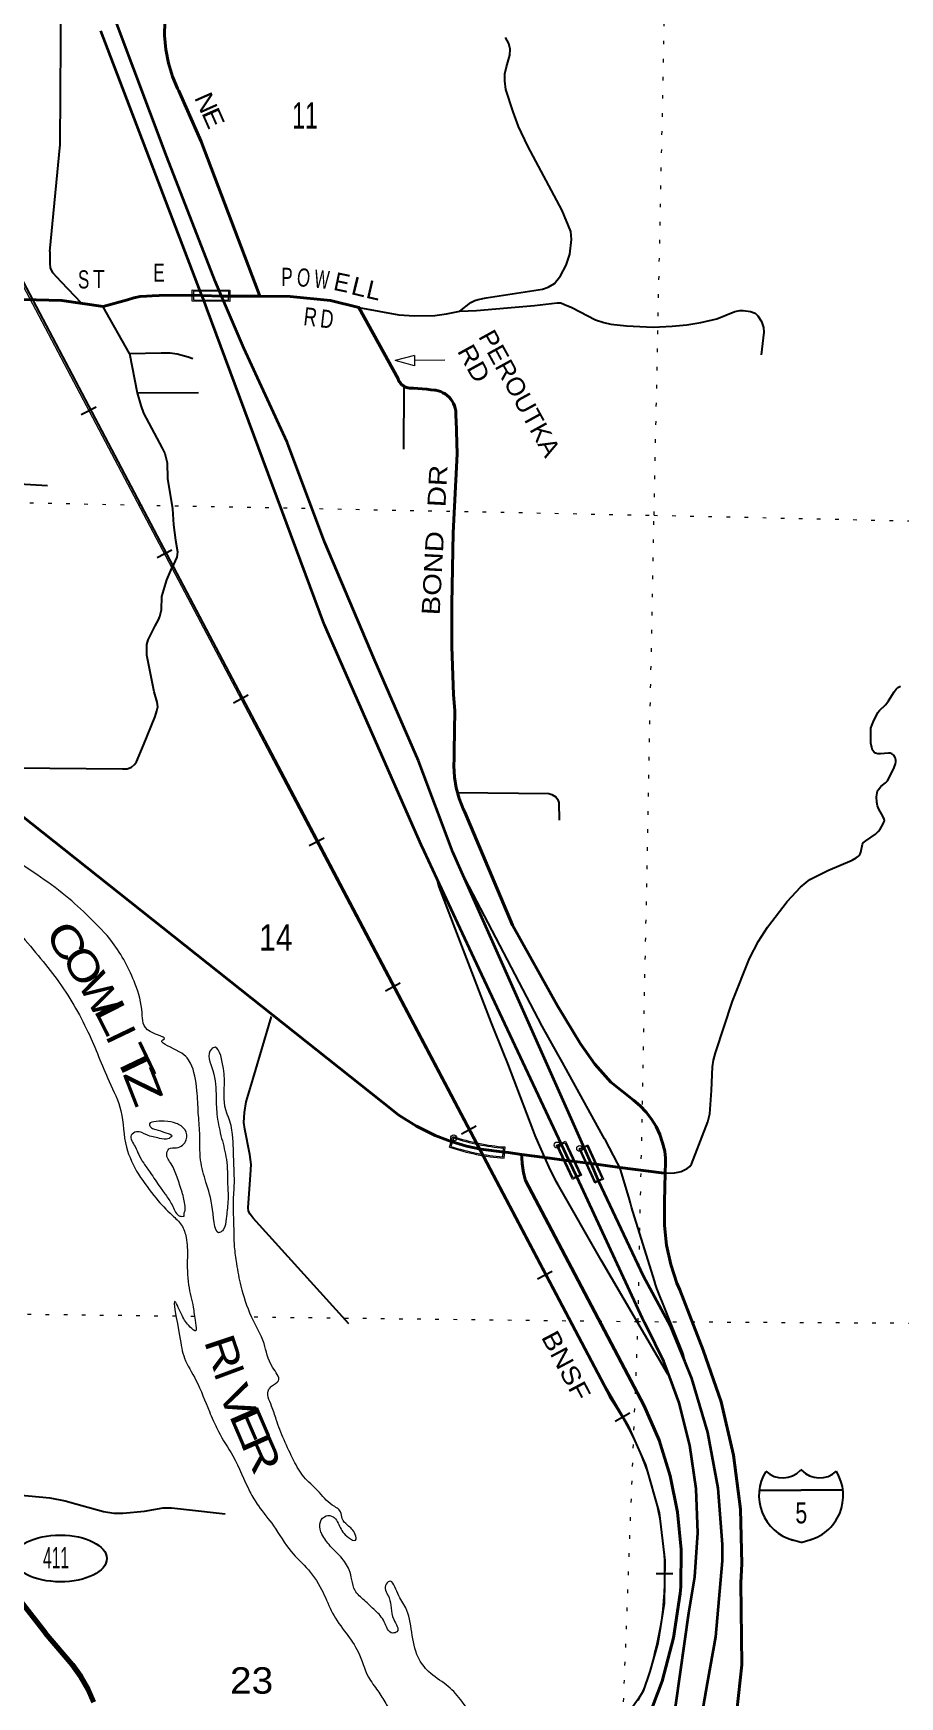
# Model space of a CAD drawing. Header units: feet. Extents: x -509309 to -252658, y -547785 to -360805.
# Drawn here: x -481964 to -476222, y -452694 to -441676 of the extents above; entities that cross this region are included whole.
import ezdxf
from ezdxf.enums import TextEntityAlignment as Align

# ---------------------------------------------------------------- set-up
doc = ezdxf.new("R2010")
doc.units = ezdxf.units.FT
doc.header["$LTSCALE"] = 80
doc.header["$PDMODE"] = 32
doc.header["$PDSIZE"] = 40
doc.linetypes.add('DOTTED', pattern=[1.5, 0.3, -1.2])
for name, color, linetype, lineweight in [('15', 7, 'Continuous', 25), ('17', 7, 'Continuous', 25), ('18', 7, 'Continuous', 35), ('19', 7, 'Continuous', 25), ('23', 7, 'Continuous', 70), ('26', 7, 'Continuous', 40), ('27', 7, 'Continuous', 13), ('29', 7, 'Continuous', 25), ('34', 7, 'Continuous', 25), ('39', 7, 'Continuous', 13), ('55', 7, 'Continuous', 13), ('61', 7, 'Continuous', 13), ('7', 7, 'DOTTED', 13)]:
    doc.layers.add(name, color=color, linetype=linetype, lineweight=lineweight)
doc.layers.add('41', color=7, linetype='Continuous')

msp = doc.modelspace()

# ---------------------------------------------------------------- linework, layer by layer
at = {"layer": '15'}
for p, q in [((-476879.36, -451194.45), (-476876.46, -451191.54)), ((-476873.29, -451193.92), (-476876.72, -451191.54)), ((-477152.07, -451325.92), (-476875.66, -451325.92)), ((-476875.66, -451671.5), (-476939.55, -451653.54)), ((-476876.19, -451671.76), (-476812.56, -451653.02))]:
    msp.add_line(p, q, dxfattribs=at)
msp.add_lwpolyline([(-476600.3, -451325.92), (-476876.19, -451325.92), (-476875.66, -451325.92)], dxfattribs=at)
for centre, radius, start, end in [((-476849.44, -451361.02), 306.13, 148.44435, 254.43379), ((-476998.04, -451078.42), 165.66, 227.34255, 315.81273), ((-476754.35, -451078.42), 165.66, 224.1883, 312.69374), ((-476902.95, -451361.02), 306.13, 283.0809, 31.62485)]:
    msp.add_arc(centre, radius, start, end, dxfattribs=at)
at = {"layer": '17'}
msp.add_ellipse((-481785.69, -451777.73), major_axis=(-309.24, 1), ratio=0.500121, dxfattribs=at)
at = {"layer": '18'}
for points in [[(-479287.5, -447279.21), (-479374.02, -447093.39), (-479394.8, -447052.22), (-480014.43, -445639.95), (-480034.66, -445593.84), (-480036.11, -445589.95), (-480813.47, -443499.18), (-480831.9, -443450.95), (-480846.82, -443411.92), (-481516.5, -441659.94)], [(-480717.26, -443416.2), (-480759.2, -443318.28), (-481079.99, -442493.88), (-481410.07, -441612.73)], [(-479124.24, -447234.56), (-479183.78, -447099.92), (-479411.82, -446495.6), (-479703.82, -445826.83), (-480034.05, -445044.28), (-480282.27, -444385.04), (-480569.76, -443760.61), (-480702.13, -443451.54), (-480717.26, -443416.2)], [(-478413.68, -449143.2), (-479043.33, -447803.65), (-479287.5, -447279.21)], [(-477645.95, -450471.9), (-477742.06, -450238.45), (-477920.09, -449908.84), (-478123.96, -449478.08), (-478215.31, -449280.98), (-478268, -449162.34), (-479124.24, -447234.56)], [(-477749.06, -450573.13), (-477785.73, -450473.55), (-477901.08, -450239.31), (-477914.45, -450214.31), (-477926.05, -450189.31), (-478246.93, -449497.95), (-478361.07, -449255.13), (-478413.68, -449143.2)], [(-477541.3, -452857.34), (-477496.57, -452604.55), (-477442.08, -452296.16), (-477396.84, -451794.59), (-477397.8, -451686.3), (-477426.38, -451312.77), (-477493.84, -450944.28), (-477599.45, -450584.86), (-477645.95, -450471.9)], [(-477725.94, -452853.51), (-477705.94, -452747.99), (-477619.05, -452138.42), (-477579.91, -451898.93), (-477560.69, -451608.35), (-477571.96, -451317.35), (-477613.58, -451029.12), (-477685.09, -450746.83), (-477749.06, -450573.13)]]:
    msp.add_lwpolyline(points, dxfattribs=at)
at = {"layer": '19'}
for points in [[(-478574.06, -449122.13), (-478630.96, -448991.23), (-478637.22, -448976.83), (-478650.81, -448941.23), (-478819.05, -448500.52), (-478827.79, -448477.62), (-478838.7, -448450.52), (-478929.37, -448225.31), (-479273.52, -447329.21), (-479287.5, -447279.21)], [(-478078.26, -449187.27), (-478091.87, -449158.7), (-478173.11, -449007.79), (-478178.53, -448997.72), (-478200.57, -448957.79), (-478457.35, -448492.62), (-478468.29, -448472.8), (-478485.2, -448442.62), (-478591.5, -448252.98), (-479102.02, -447277.03), (-479124.24, -447234.56)], [(-477749.06, -450573.13), (-477758.37, -450557.26), (-478201.17, -449802.79), (-478486.02, -449303.28), (-478498.64, -449281.15), (-478513.1, -449253.28), (-478537.41, -449206.43), (-478574.06, -449122.13)], [(-477645.95, -450471.9), (-477658.17, -450421.9), (-477831.75, -449988.75), (-477841.77, -449963.75), (-477846.88, -449938.75), (-477999.04, -449450.17), (-478006.28, -449425.17), (-478013.73, -449400.17), (-478070.81, -449208.7), (-478078.26, -449187.27)]]:
    msp.add_lwpolyline(points, dxfattribs=at)
at = {"layer": '23'}
msp.add_lwpolyline([(-481561.84, -452730.34), (-481600.63, -452642.75), (-481648.36, -452559.69), (-481704.51, -452482.08), (-481883.84, -452273.07), (-482344.92, -451682.84)], dxfattribs=at)
at = {"layer": '26'}
for p, q in [((-480846.82, -443411.92), (-480717.26, -443416.2)), ((-480462.37, -443418.18), (-480717.26, -443416.2)), ((-478574.06, -449122.13), (-478728.47, -449101.84))]:
    msp.add_line(p, q, dxfattribs=at)
for points in [[(-480462.37, -443418.18), (-480472.06, -443392.67), (-480852.03, -442393.26), (-480985.03, -442091.67), (-481000.08, -442057.52), (-481007.86, -442041.67), (-481041.6, -441961.8), (-481068.39, -441873.63), (-481085.81, -441783.15), (-481093.68, -441691.33), (-481091.91, -441599.2), (-481080.52, -441507.76), (-481052.58, -441099.01), (-481043.8, -440985.8), (-481041.8, -440959.97), (-481041.88, -440935.8), (-481041.91, -440927.55), (-481051.08, -440793.28), (-481074.24, -440660.71), (-481111.12, -440531.27), (-481161.33, -440406.41), (-481534.82, -439716.76), (-481609.87, -439623.79)], [(-480846.82, -443411.92), (-480912.69, -443410.24), (-481130.65, -443413.81), (-481175.32, -443415.6), (-481212.32, -443416.63), (-481255.24, -443420.3), (-481297.54, -443428.45), (-481338.76, -443440.97), (-481500.66, -443485.61), (-481775.98, -443446.03), (-483231.06, -443408.81), (-483256.1, -443408.17)], [(-477776.52, -449226.93), (-477774.88, -449154.83), (-477774.2, -449124.27), (-477776.84, -449104.83), (-477780.09, -449080.94), (-477793.47, -449024.51), (-477812.67, -448969.77), (-477837.49, -448917.35), (-477867.66, -448867.81), (-477902.84, -448821.69), (-477942.64, -448779.5), (-477986.64, -448741.71), (-478137, -448624.08), (-478242.86, -448504.34), (-478338.87, -448370.11), (-478490.67, -448117.87), (-478789.25, -447583.43), (-479104.62, -446835.53), (-479115.15, -446813.29), (-479141.81, -446745.01), (-479161.18, -446674.31), (-479173.06, -446601.98), (-479177.31, -446528.8), (-479175.05, -446480.51), (-479175.89, -446455.51), (-479175.38, -446430.51), (-479169.86, -446160.49), (-479180.48, -446058.47), (-479191.57, -445737.99), (-479189.96, -445454.86), (-479182, -444985.18), (-479154.17, -444461.96), (-479162.77, -444237.59), (-479163.63, -444215.13), (-479163.8, -444187.59), (-479164.88, -444175.73), (-479168.16, -444159.23), (-479173.15, -444143.16), (-479179.78, -444127.71), (-479188, -444113.03), (-479197.7, -444099.29), (-479208.79, -444086.64), (-479221.14, -444075.22), (-479234.62, -444065.15), (-479249.08, -444056.54), (-479264.35, -444049.5), (-479280.28, -444044.09), (-479296.69, -444040.37), (-479305.21, -444039.36), (-479330.21, -444038.17), (-479355.21, -444034), (-479446.08, -444026.16), (-479452.21, -444026.95), (-479461.59, -444027.34), (-479470.96, -444026.75), (-479480.21, -444025.19), (-479489.26, -444022.66), (-479497.99, -444019.2), (-479506.31, -444014.85), (-479514.12, -444009.66), (-479521.36, -444003.67), (-479527.93, -443996.96), (-479533.76, -443989.6), (-479538.79, -443981.68), (-479542.96, -443973.27), (-479546.23, -443964.47), (-479806.8, -443491.59), (-479995.67, -443444.93), (-480261.45, -443419.74), (-480462.37, -443418.18)], [(-479194.3, -449016.54), (-479218.94, -449007.18), (-479301.1, -448975.96), (-479425.28, -448914.62), (-479542.36, -448840.63), (-479651.07, -448754.82), (-482267.52, -446680.34), (-482292.52, -446660.52), (-482317.52, -446641.13), (-482450.1, -446518.57), (-482604.02, -446344.08), (-482738.85, -446154.45), (-482853.12, -445951.77), (-482945.58, -445738.26), (-483015.22, -445516.25), (-483230.12, -443635.59), (-483241.08, -443610.59)], [(-479194.3, -449016.54), (-479092.61, -449046.87), (-478998.81, -449066.53), (-478841.72, -449086.95)], [(-478728.47, -449101.84), (-478817.95, -449090.08), (-478841.72, -449086.95)], [(-477895.63, -452854.09), (-477795.77, -452589.5), (-477721.11, -452302.82), (-477676.82, -452009.91), (-477673.62, -451965.81), (-477670.98, -451718.45), (-477694.22, -451472.18), (-477743.06, -451229.68), (-477816.99, -450993.62), (-477915.19, -450766.58), (-478702.47, -449275.44), (-478715.9, -449223.35), (-478725.47, -449161.91), (-478727.32, -449124.82), (-478728.47, -449101.84)], [(-478078.26, -449187.27), (-478268, -449162.34), (-478413.68, -449143.2), (-478574.06, -449122.13)], [(-477776.52, -449226.93), (-477801.6, -449223.63), (-478078.26, -449187.27)], [(-477316.8, -452861.99), (-477302.26, -452785.96), (-477267.86, -452481.87), (-477275.46, -451939.35), (-477269.4, -451814.26), (-477277.38, -451452.14), (-477323.17, -451092.84), (-477406.27, -450740.29), (-477525.76, -450398.37), (-477680.59, -449999.42), (-477699.16, -449954.13), (-477739.91, -449829.97), (-477767.46, -449702.23), (-477781.51, -449572.31), (-477781.83, -449466.63), (-477781.84, -449462.98), (-477780.8, -449416.63), (-477776.52, -449226.93)]]:
    msp.add_lwpolyline(points, dxfattribs=at)
at = {"layer": '27'}
for p, q in [((-479437.63, -443809.41), (-479566.89, -443844.04)), ((-479437.63, -443878.68), (-479566.89, -443844.04)), ((-479440.03, -443840.17), (-479237.34, -443838.88)), ((-479437.63, -443809.41), (-479437.63, -443878.68))]:
    msp.add_line(p, q, dxfattribs=at)
at = {"layer": '29'}
for p, q in [((-481326.81, -443796.86), (-481501.81, -443486.85)), ((-481326.81, -443796.86), (-481275.54, -444057.7)), ((-481275.54, -444057.7), (-480868.49, -444055.61)), ((-479507.95, -444018), (-479509.93, -444429.65)), ((-482367.95, -444640.75), (-481869.81, -444671.92))]:
    msp.add_line(p, q, dxfattribs=at)
for points in [[(-481855.17, -443121.97), (-481784.95, -442413.42), (-481778.38, -441395.41)], [(-479138.05, -443516.57), (-479065.71, -443458.52), (-479039.11, -443445.68), (-479015.27, -443438.34), (-478963, -443429.16), (-478588.82, -443370.45), (-478551.22, -443357.61), (-478510.87, -443333.76), (-478471.43, -443282.38), (-478432, -443212.66), (-478409.07, -443139.27), (-478397.15, -443042.03), (-478401.73, -442988.82), (-478460.43, -442849.38), (-478687.87, -442423.71), (-478749.31, -442293.45), (-478783.24, -442196.2), (-478833.68, -442047.6), (-478838.27, -441990.71), (-478839.18, -441944.85), (-478827.27, -441898.97), (-478805.26, -441821.91), (-478804.33, -441781.56), (-478812.59, -441744.85), (-478834.6, -441704.49)], [(-481855.17, -443121.97), (-481855.41, -443195.57), (-481851.74, -443232.27), (-481837.07, -443259.79), (-481780.21, -443322.17), (-481646.32, -443461.6)], [(-479806.8, -443491.59), (-479541.7, -443541.09), (-479438.07, -443548.43), (-479303.26, -443544.76), (-479225.3, -443533.75), (-479138.05, -443516.57)], [(-479138.05, -443516.57), (-479027.2, -443511.71), (-478642.02, -443478.69), (-478491.62, -443460.34), (-478468.69, -443462.19), (-478443.01, -443471.36), (-478396.24, -443493.37), (-478238.5, -443574.1), (-478182.55, -443592.45), (-478136.7, -443601.63), (-478033.07, -443614.46), (-477856.99, -443621.8), (-477730.42, -443616.3), (-477633.22, -443607.12), (-477539.67, -443592.45), (-477435.12, -443566.76), (-477314.07, -443519.05), (-477282.88, -443511.72), (-477260.87, -443511.72), (-477211.35, -443519.05), (-477180.17, -443530.07), (-477163.66, -443546.58), (-477137.99, -443585.1), (-477125.14, -443625.48), (-477123.31, -443654.83), (-477141.66, -443805.28)], [(-481326.81, -443796.86), (-481116.27, -443791.84), (-481057.58, -443793.68), (-481011.72, -443799.18), (-480938.36, -443819.36), (-480907.18, -443830.37)], [(-481275.54, -444057.7), (-481251.99, -444140.43), (-481233.65, -444191.8), (-481110.76, -444424.8), (-481092.42, -444459.66), (-481077.75, -444522.04), (-481074.08, -444624.78), (-481041.07, -444824.76), (-481035.56, -444931.17), (-481020.89, -445033.91), (-481008.97, -445110.97), (-481012.64, -445145.83), (-481045.71, -445219.88)], [(-482094.87, -446540.91), (-481372.2, -446548.25), (-481341.86, -446547.52), (-481312.51, -446536.51), (-481292.34, -446520), (-481280.49, -446500.55), (-481232.8, -446390.46), (-481155.7, -446200.77), (-481144.69, -446164.08), (-481138.27, -446136.55), (-481143.78, -446107.2), (-481163.1, -446038.19), (-481210.79, -445796), (-481210.72, -445723.76), (-481203.45, -445693.25), (-481155.76, -445601.51), (-481133.75, -445561.15), (-481125.43, -445538.45), (-481115.41, -445495.1), (-481111.74, -445407.03), (-481078.73, -445296.94), (-481045.71, -445219.88)], [(-476538.3, -447151.9), (-476510.06, -447136.77), (-476495.63, -447127.15), (-476485.99, -447117.05), (-476479.12, -447099.63), (-476469.95, -447046.42), (-476463.75, -447037.23), (-476446.1, -447024.41), (-476383.74, -446980.37), (-476364.93, -446963.38), (-476352.56, -446947.35), (-476332.83, -446912.47), (-476327.33, -446901), (-476326.01, -446897.49), (-476324.17, -446891.96), (-476325.5, -446881.74), (-476332.39, -446866.62), (-476363.57, -446811.58), (-476370.66, -446792.75), (-476374.57, -446767.54), (-476375.25, -446733.58), (-476372.74, -446707), (-476369.05, -446694.58), (-476363.55, -446684.03), (-476355.3, -446673.49), (-476347.06, -446664.8), (-476317.71, -446640.95), (-476304.4, -446626.24), (-476292.04, -446607.92), (-476259.02, -446538.2), (-476250.51, -446515.24), (-476248.22, -446502.4), (-476248.02, -446490.5), (-476252.35, -446472.59), (-476260.85, -446457.48), (-476273.69, -446448.3), (-476285.36, -446445.06), (-476297.54, -446444.63), (-476348.89, -446448.3), (-476367.9, -446447.82), (-476381.91, -446444.63), (-476392.66, -446437.27), (-476402.08, -446424.45), (-476408.25, -446406.53), (-476413.09, -446378.58), (-476414.92, -446296.02), (-476413.06, -446279.02), (-476407.1, -446260.22), (-476398.42, -446239.15), (-476367.24, -446174.93), (-476357.35, -446161.6), (-476317.71, -446123.56), (-476307.6, -446112.52), (-476297.54, -446097.87), (-476259.02, -446037.33), (-476246.62, -446019.87), (-476235.18, -446009.81), (-476217.73, -445999.69)], [(-479153.8, -446704.23), (-478548.53, -446711.57), (-478528.35, -446717.08), (-478500.84, -446733.59), (-478489.84, -446748.27), (-478480.67, -446770.28), (-478478.83, -446887.7)], [(-477776.52, -449226.93), (-477715.36, -449224.21), (-477690.6, -449219.63), (-477671.8, -449214.12), (-477631.91, -449195.78), (-477613.57, -449182.02), (-477602.1, -449166.42), (-477494.35, -448886.63), (-477481.05, -448832.5), (-477470.04, -448678.39), (-477462.71, -448520.6), (-477456.73, -448478.41), (-477444.36, -448428.87), (-477330.65, -448087.61), (-477216.93, -447805.06), (-477157.76, -447688.57), (-477099.54, -447595.91), (-476967.49, -447427.11), (-476880.8, -447330.8), (-476842.28, -447299.61), (-476817.09, -447280.33), (-476699.7, -447221.62), (-476538.3, -447151.9)], [(-479873.45, -450223.32), (-480506.49, -449524.17), (-480526.66, -449496.66), (-480537.67, -449476.48), (-480539.5, -449454.45), (-480524.83, -449237.96), (-480520.25, -449168.25), (-480528.5, -449102.19), (-480562.43, -448935.24), (-480568.85, -448889.36), (-480565.18, -448823.31), (-480554.18, -448753.59), (-480506.49, -448599.48), (-480385.44, -448188.5)], [(-482687.55, -451146.89), (-482595.58, -451202.93), (-482489.2, -451294.66), (-482436.93, -451320.35), (-482375.49, -451331.36), (-482210.41, -451342.37), (-481854.59, -451375.39), (-481752.79, -451395.57), (-481682.18, -451415.75), (-481498.77, -451467.13), (-481429.99, -451478.14), (-481370.38, -451478.13), (-481227.32, -451463.46), (-481104.42, -451443.27), (-481047.57, -451441.44), (-480948.53, -451452.45), (-480691.75, -451481.8)]]:
    msp.add_lwpolyline(points, dxfattribs=at)
at = {"layer": '34', "lineweight": 13}
msp.add_line((-482562.55, -442346.54), (-478145.77, -450708.45), dxfattribs=at)
at = {"layer": '34'}
for p, q in [((-481646.16, -444201.6), (-481548.35, -444149.94)), ((-481143.07, -445148.46), (-481045.27, -445096.8)), ((-480638.26, -446109.77), (-480540.46, -446058.11)), ((-480135.17, -447056.63), (-480037.37, -447004.97)), ((-479630.36, -448017.94), (-479532.56, -447966.28)), ((-479127.28, -448964.8), (-479029.47, -448913.14)), ((-478622.46, -449926.11), (-478524.66, -449874.44)), ((-478107.62, -450868.4), (-478011.8, -450813.14)), ((-477836.09, -451877.87), (-477725.48, -451877.23))]:
    msp.add_line(p, q, dxfattribs=at)
msp.add_lwpolyline([(-484309.97, -434341.5), (-482910.22, -438639.55), (-482825.06, -439018.73), (-482820.26, -439083.53), (-482813.07, -439172.32), (-482795.08, -439426.68), (-482956.38, -440876.21), (-482964.78, -441147.38), (-482948.61, -441327.32), (-482928.79, -441502.56), (-482838.83, -441812.13), (-482714.09, -442100.11), (-482488.02, -442460.03), (-478177.72, -450633.9), (-478021.79, -450900.28), (-477906.65, -451157.06), (-477816.69, -451476.24), (-477778.3, -451790.61), (-477784.3, -452076.2), (-477825.08, -452337.78), (-477878.16, -452525.56), (-477922.84, -452655.75), (-477955.22, -452709.74), (-478053.58, -452846.53)], dxfattribs=at)
at = {"layer": '34', "lineweight": 13}
for centre, radius, start, end in [((-479851.92, -451884.16), 2072.02, 345.93167, 34.57088), ((-479194.64, -452126.93), 1375.24, 334.48082, 349.15178)]:
    msp.add_arc(centre, radius, start, end, dxfattribs=at)
at = {"layer": '39'}
for points in [[(-485002.26, -443467.69), (-485170.09, -443680.88), (-485340.16, -443847.76), (-485497.6, -443997), (-485659.53, -444160.13), (-485787.85, -444278.24), (-485879.21, -444429.74), (-485985.68, -444612.86), (-486069.58, -444780.69), (-486189.61, -444891.04), (-486278.35, -445024.56), (-486378.68, -445203.87), (-486462.76, -445435.96), (-486461.3, -445628.82), (-486423.5, -445873.13), (-486347.77, -446181), (-486247.08, -446403.37), (-486160.43, -446567.01), (-486057.89, -446735.22), (-485912.69, -446886.82), (-485816.66, -447010.62), (-485734.76, -447019.46), (-485642.72, -447024.63), (-485459.13, -446990.77), (-485229.25, -447010.72), (-485029.62, -447035.65), (-484834.83, -447026.28), (-484629.35, -446997.19), (-484425.67, -446962.01), (-484201.56, -446915.48), (-483960.74, -446849.45), (-483737.71, -446835.02), (-483594.72, -446815.83), (-483556.69, -446758.89), (-483506.72, -446704.38), (-483378.73, -446654.55), (-483206.38, -446656.45), (-483059.08, -446687.62), (-482858.38, -446798.95), (-482735.57, -446901.58), (-482660.06, -446980.49), (-482603.97, -447040.66), (-482502.44, -447120.47), (-482379.81, -447287.36), (-482278.8, -447441.45), (-482187, -447512.89), (-482072.4, -447621.26), (-481931.62, -447784.76), (-481806.71, -447943.69), (-481601.98, -448290.14), (-481460.78, -448618.34), (-481383.23, -448813.8), (-481347.3, -449054.03), (-481267.2, -449233.52)], [(-479022.17, -452826.41), (-479057.08, -452803.99), (-479134.11, -452710.97), (-479227.09, -452615.39), (-479344.37, -452527.01), (-479413.32, -452432.26), (-479455.78, -452266.11), (-479496.38, -452104.05), (-479549.31, -452009.85), (-479604.72, -451929.62), (-479629.71, -451956.88), (-479606.4, -452038.01), (-479575.2, -452181.68), (-479553.91, -452262.74), (-479582.28, -452271.81), (-479637.9, -452197.6), (-479697.52, -452123.25), (-479771.36, -452054.44), (-479831.32, -451990.12), (-479852.96, -451919.08), (-479870.8, -451854.2), (-479926, -451767.95), (-479995.7, -451695.27), (-480051.18, -451617.04), (-480064.95, -451550.29), (-480035.21, -451501.11), (-479986.94, -451496.74), (-479935.06, -451562.79), (-479875.51, -451639.15), (-479828, -451656.84), (-479830.71, -451618.59), (-479882.72, -451556.55), (-479917.34, -451513.19), (-479927.85, -451468.65), (-479982.48, -451424.59), (-480079.47, -451328.88), (-480170.58, -451237.38), (-480237.12, -451130.66), (-480302.56, -450991.84), (-480354.13, -450857.52), (-480385.17, -450768.08), (-480403.44, -450657), (-480384.74, -450637.56), (-480339.38, -450600.95), (-480378.43, -450511.25), (-480435.25, -450354.65), (-480517.43, -450177.1), (-480586.69, -449973.88), (-480615.69, -449824.27), (-480629.95, -449713.32), (-480634.57, -449554.5), (-480637.87, -449415.81), (-480631.64, -449291.51), (-480635.21, -449160.84), (-480644.75, -448969.72), (-480670.9, -448854.34), (-480682.02, -448827.85), (-480697.7, -448640.54), (-480707.42, -448513.68), (-480771.55, -448394.99), (-480783.9, -448404.61), (-480774.66, -448545.51), (-480752.63, -448723), (-480744.99, -448851.8), (-480715.79, -448995.39), (-480684.46, -449135.05), (-480676.04, -449300.02), (-480673.92, -449414.57), (-480685.75, -449526.63), (-480706.37, -449602.24), (-480722.93, -449617.74), (-480775.95, -449467.3), (-480819.87, -449285.04), (-480855.01, -449139.23), (-480860.95, -448960.28), (-480870.46, -448827.4), (-480879.43, -448678.48), (-480921.41, -448498.29), (-481016.67, -448410.67), (-481104.59, -448343.38), (-481100.52, -448341.51), (-481188.93, -448288.27), (-481242.83, -448163.9), (-481288.48, -447973.55), (-481355.72, -447828.65), (-481439.47, -447697.23), (-481594.13, -447529.24), (-481749.76, -447389.34), (-481941.43, -447248.19), (-482074.8, -447161.27), (-482218.04, -447069.99), (-482322.97, -446971.99), (-482391.23, -446857.18), (-482438.91, -446785.24), (-482567.79, -446684.42), (-482697.59, -446551.42), (-482816.47, -446450.94)], [(-480963.89, -449511.05), (-480993.93, -449510.02), (-481039.87, -449446.18), (-481081.6, -449376.47), (-481123.75, -449318.78), (-481188.62, -449222.16), (-481232.63, -449160.4), (-481264.76, -449103.06), (-481289.02, -449050.01), (-481314.53, -448974.82), (-481279.67, -448951.92), (-481212.2, -448972.32), (-481128.78, -448995.27), (-481064.63, -448995.46), (-481046.06, -448980.03), (-481085.43, -448958.6), (-481152.83, -448936.2), (-481180.52, -448925.2), (-481194, -448908.67), (-481096.85, -448881.89), (-481017.16, -448896.67), (-480958.45, -448938.86), (-480950.69, -449005.4), (-481014.61, -449057.43), (-481065.02, -449065.74), (-481080.13, -449097.35), (-481050.34, -449164.65), (-481011.22, -449252.36), (-480978.52, -449351.89), (-480957.63, -449444.99), (-480958.59, -449473.08), (-480965.35, -449494.94), (-480963.89, -449511.05)], [(-481267.2, -449233.52), (-481150.3, -449392.18), (-481043.85, -449504.29), (-480981.96, -449570.68), (-480950.64, -449652.09), (-480943.07, -449782.9), (-480935.26, -449965.93), (-480904.2, -450113.6), (-480889.66, -450216.53), (-480887.49, -450270.83), (-480924.72, -450245.45), (-480978.27, -450169.3), (-481023.25, -450077.38), (-480994.79, -450301.28), (-480961.79, -450451.04), (-480886.54, -450596.22), (-480797.38, -450804.13), (-480771.32, -450863.27), (-480737.74, -450936.72), (-480641, -451098.71), (-480528.77, -451335.53), (-480471.84, -451429.87), (-480372.08, -451561.83), (-480255.59, -451732.53), (-480141.4, -451852.94), (-480044.26, -452002.89), (-479980.75, -452139.63), (-479891.07, -452273.25), (-479811.06, -452396.5), (-479742.57, -452563.54), (-479681.49, -452654.01), (-479628.22, -452738.18), (-479586.35, -452803.89), (-479578.17, -452814.59)]]:
    msp.add_spline(points, degree=3, dxfattribs=at)
at = {"layer": '55'}
for p, q in [((-480910.98, -443375.11), (-480660.98, -443376.75)), ((-480660.98, -443376.75), (-480661.47, -443451.75))]:
    msp.add_line(p, q, dxfattribs=at)
msp.add_lwpolyline([(-480661.47, -443451.75), (-480911.47, -443450.11), (-480910.98, -443375.11)], dxfattribs=at)
for points in [[(-480669.02, -443384.69), (-480903.03, -443383.15), (-480903.42, -443442.16), (-480669.41, -443443.7)], [(-478438.2, -449013.85), (-478331.55, -449239.97), (-478390.34, -449267.69), (-478496.99, -449041.58)], [(-478486.34, -449045.4), (-478442.02, -449024.49), (-478342.19, -449236.14), (-478386.51, -449257.04)], [(-478288.69, -449037.51), (-478184.53, -449264.78), (-478243.62, -449291.86), (-478347.78, -449064.6)], [(-478292.63, -449048.12), (-478337.17, -449068.54), (-478239.67, -449281.25), (-478195.13, -449260.83)]]:
    msp.add_lwpolyline(points, close=True, dxfattribs=at)
for p in [(-478492.46, -449039.45), (-478343.24, -449062.51)]:
    msp.add_point(p, dxfattribs=at)
at = {"layer": '61'}
for p, q in [((-479206.51, -449053.42), (-479182.94, -448982.22)), ((-479177.86, -448992.35), (-479196.41, -449048.37)), ((-478852.23, -449118.42), (-478847.58, -449059.6)), ((-478838.98, -449052.26), (-478844.89, -449127.03))]:
    msp.add_line(p, q, dxfattribs=at)
for radius, start, end in [(1485.45, 251.3511, 265.63517), (1477.45, 251.66862, 265.32186), (1410.45, 251.35108, 265.63513), (1418.45, 251.66818, 265.31522)]:
    msp.add_arc((-478731.73, -447645.89), radius, start, end, dxfattribs=at)
msp.add_point((-479177.86, -448992.35), dxfattribs=at)
at = {"layer": '7'}
for p, q in [((-482826.03, -444769.54), (-477850.51, -444868.36)), ((-477850.51, -444868.36), (-475431.68, -444921.34)), ((-481018.19, -450173.87), (-483284.69, -450146.4)), ((-480895.13, -450175.36), (-480974.9, -450174.38)), ((-477956.1, -450210.98), (-480516.22, -450179.95)), ((-475541.11, -450223.93), (-477956.1, -450210.98))]:
    msp.add_line(p, q, dxfattribs=at)
msp.add_lwpolyline([(-478056.86, -452846.66), (-477956.1, -450210.98), (-477850.51, -444868.36), (-477739.35, -439539.02), (-477694.9, -434218.78), (-477644.03, -428959.22), (-477523.72, -423714.54)], dxfattribs=at)

# ---------------------------------------------------------------- texts
at = {"layer": '15', "width": 0.75}
msp.add_text('5', height=140, dxfattribs=at).set_placement((-476913.62, -451545.75))
at = {"layer": '17', "width": 0.55}
msp.add_text('411', height=140, dxfattribs=at).set_placement((-481899.47, -451842.74))
at = {"layer": '27'}
for s, rotation, width, p in [('N', 293.797, 1.1, (-480873.38, -442160.07)), ('E', 293.797, 1.2, (-480825.91, -442261.67)), ('E', 0.097, 0.7, (-481130.91, -443321.08)), ('P', 359.555, 0.7, (-480283.14, -443349.57)), ('O', 354.586, 0.7, (-480178.11, -443353.9)), ('S', 0.415, 0.7, (-481630.16, -443366.13)), ('T', 0.415, 0.8, (-481529.37, -443363.77)), ('W', 354.586, 0.65, (-480057.15, -443365.53)), ('E', 348.123, 0.95, (-479930.99, -443385.02)), ('L', 346.123, 1.1, (-479817.67, -443413.95))]:
    msp.add_text(s, height=120, rotation=rotation, dxfattribs=dict(at, width=width)).set_placement(p, align=Align.CENTER)
for s, rotation, width, p in [('L', 346.964, 1.05, (-479766.14, -443426.32)), ('R', 353.435, 0.75, (-480177.45, -443608.7)), ('D', 353.487, 0.75, (-480067.57, -443622.77)), ('PEROUTKA', 298.856, 1.05, (-479017.78, -443683.83)), ('RD', 298.856, 1.1, (-479157.89, -443780.34)), ('BOND   DR', 86.955, 1.2, (-479271.39, -445532.59))]:
    msp.add_text(s, height=120, rotation=rotation, dxfattribs=dict(at, width=width)).set_placement(p)
at = {"layer": '34', "width": 1.15}
msp.add_text('BNSF', height=120, rotation=297.843, dxfattribs=at).set_placement((-478601.28, -450311.18))
at = {"layer": '41'}
for s, rotation, width, p in [('C', 299.274, 1.3, (-481890.61, -447629.27)), ('O', 299.205, 1.2, (-481780.51, -447792.37)), ('W', 299.168, 1.1, (-481674.43, -447970.69)), ('L', 296.858, 1.45, (-481568.41, -448142.42)), ('I', 295.586, 1.1, (-481490.27, -448314.58)), ('T', 295.586, 1.55, (-481434.24, -448430.93)), ('Z', 291.384, 1.55, (-481373.83, -448567.17)), ('R', 288.533, 1.2, (-480834.3, -450338.8)), ('V', 290.406, 1.2, (-480738.14, -450670.8)), ('E', 293.33, 1.45, (-480671.31, -450826.13)), ('R', 293.857, 1.3, (-480594.94, -451009.25))]:
    msp.add_text(s, height=200, rotation=rotation, dxfattribs=dict(at, width=width)).set_placement(p)
msp.add_text('I', height=200, rotation=290.406, dxfattribs=at).set_placement((-480771.48, -450546.12))
at = {"layer": '7'}
for s, width, p in [('11', 0.65, (-480247.91, -442307.64)), ('14', 0.85, (-480467.23, -447751.88)), ('23', 1.1, (-480660.6, -452673.43))]:
    msp.add_text(s, height=175, dxfattribs=dict(at, width=width)).set_placement(p)

doc.saveas('drawing.dxf')
